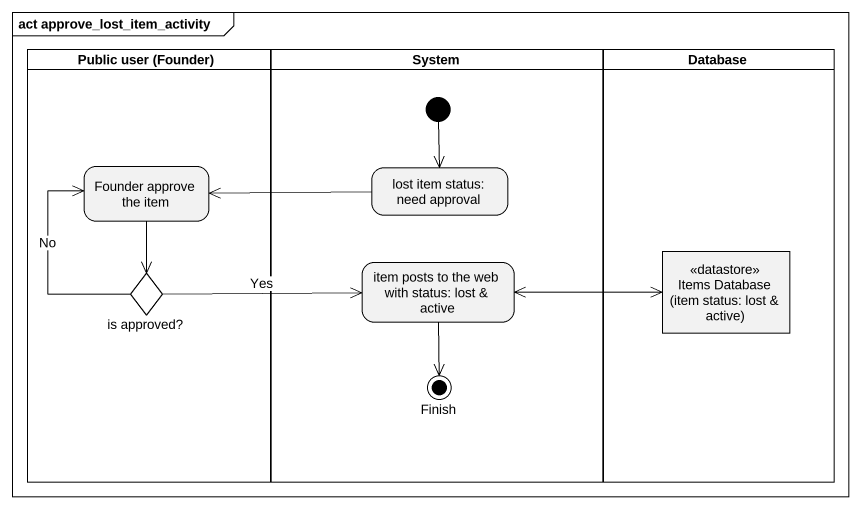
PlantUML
@startuml
mainframe act approve_lost_item_activity
hide empty description
state "Public user (Founder)" as Public_user_Founder <<partition>> {
  state "Founder approve the item" as Founder_approve_the_item
  state "is approved?" as is_approved <<choice>>
}
state System <<partition>> {
  state "lost item status: need approval" as lost_item_status_need
  state "item posts to the web with status: lost & active" as item_posts_to_the_web_with
  state Finish <<end>>
  [*] --> lost_item_status_need
}
state "Database" as Database_ <<partition>> {
  state "Items Database (item status: lost & active)" as Items_Database_item_status <<datastore>>
}
Founder_approve_the_item --> is_approved
lost_item_status_need -left-> Founder_approve_the_item
is_approved -up-> Founder_approve_the_item : No
is_approved -right-> item_posts_to_the_web_with : Yes
item_posts_to_the_web_with -right-> Items_Database_item_status
item_posts_to_the_web_with --> Finish
Items_Database_item_status -left-> item_posts_to_the_web_with
@enduml
